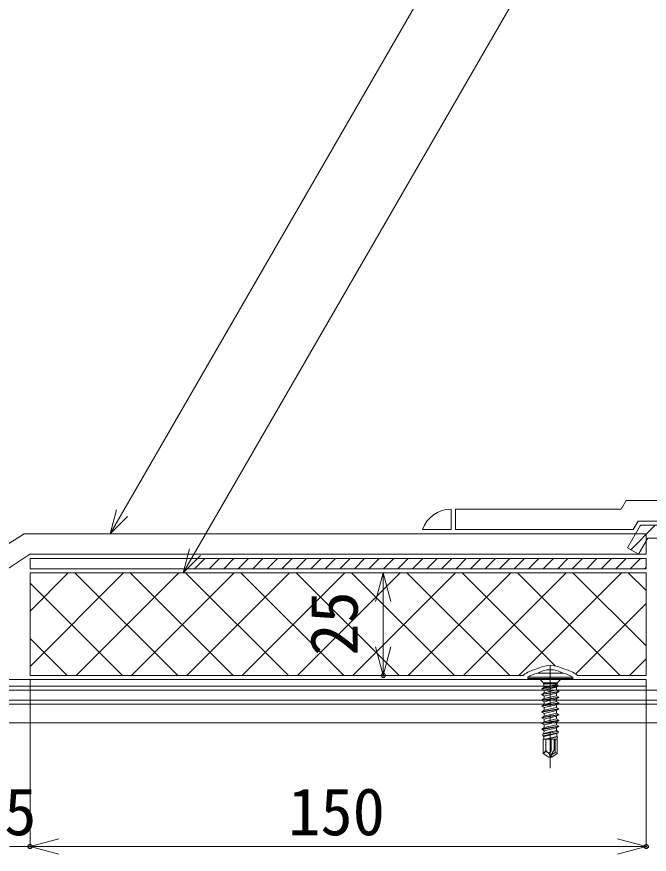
# Model space of a CAD drawing. Units: millimetres, scale not verified. Extents: x -840 to 840, y -594 to 594.
# Drawn here: x -222 to -68.1, y -310.7 to -106.8 of the extents above; entities that cross this region are included whole.
import ezdxf
from ezdxf.enums import TextEntityAlignment as Align

# ---------------------------------------------------------------- set-up
doc = ezdxf.new("R2010")
doc.units = ezdxf.units.MM
doc.header["$LTSCALE"] = 2
doc.header["$PDMODE"] = 32
doc.header["$PDSIZE"] = 1
doc.linetypes.add('CHAIN1', pattern=[8, 5, -1, 1, -1])
doc.linetypes.add('DASHED1', pattern=[1.8, 1.2, -0.6])
for name, color, linetype, lineweight in [('0-0_断熱材', 4, 'Continuous', 9), ('0-5_0', 7, 'Continuous', 9), ('0-8_中心線', 2, 'CHAIN1', 9), ('0-9_鋼材(受け鋼鈑)', 7, 'Continuous', 9), ('0-B_IBｼｰﾄ', 7, 'Continuous', 9), ('0-C_寸法線', 7, 'Continuous', 9), ('0-D_部材(積層鋼板)', 4, 'Continuous', 9), ('0-F_IBリキッド', 7, 'Continuous', 9), ('1-0_部材(ﾋﾞｽ類)', 7, 'Continuous', 9), ('1-4_構築線', 1, 'Continuous', 9)]:
    doc.layers.add(name, color=color, linetype=linetype, lineweight=lineweight)
doc.layers.add('1-1_Defpoints', color=7, linetype='Continuous')
doc.styles.add('ＭＳ ゴシック', font='')
doc.styles.get('ＭＳ ゴシック').set_extended_font_data('MS Gothic')

# ---------------------------------------------------------------- blocks, each defined once
blk = doc.blocks.new('_Open30')
at = {"layer": '0-5_0'}
blk.add_line((0, 0), (-2, 0), dxfattribs=at)
blk.add_lwpolyline([(-2, 0.5359), (0, 0), (-2, -0.5359)], dxfattribs=at)

msp = doc.modelspace()

# ---------------------------------------------------------------- linework, layer by layer
at = {"layer": '0-0_断熱材', "color": 7}
for p, q in [((-218.815, -251.463), (-209.506, -242.154)), ((-218.815, -264.934), (-196.036, -242.154)), ((-182.868, -267.154), (-207.868, -242.154)), ((-207.565, -267.154), (-182.565, -242.154)), ((-169.398, -267.154), (-194.398, -242.154)), ((-194.095, -267.154), (-169.095, -242.154)), ((-155.927, -267.154), (-180.927, -242.154)), ((-180.625, -267.154), (-155.625, -242.154)), ((-142.457, -267.154), (-167.457, -242.154)), ((-167.154, -267.154), (-142.154, -242.154)), ((-128.987, -267.154), (-153.987, -242.154)), ((-153.684, -267.154), (-128.684, -242.154)), ((-115.516, -267.154), (-140.516, -242.154)), ((-140.213, -267.154), (-115.213, -242.154)), ((-102.046, -267.154), (-127.046, -242.154)), ((-126.743, -267.154), (-101.743, -242.154)), ((-90.852, -264.878), (-113.575, -242.154)), ((-113.273, -267.154), (-88.273, -242.154)), ((-75.105, -267.154), (-100.105, -242.154)), ((-99.802, -267.154), (-74.802, -242.154)), ((-68.815, -259.974), (-86.635, -242.154)), ((-68.815, -246.504), (-73.164, -242.154)), ((-196.339, -267.154), (-218.815, -244.678)), ((-85.993, -266.816), (-68.815, -249.637)), ((-209.809, -267.154), (-218.815, -258.148)), ((-72.861, -267.154), (-68.815, -263.108)), ((-98.652, -267.04), (-98.652, -267.154)), ((-85.652, -267.04), (-85.652, -267.154))]:
    msp.add_line(p, q, dxfattribs=at)
for points in [[(-85.652, -267.04), (-85.652, -267.154), (-68.815, -267.154), (-68.815, -242.154), (-218.815, -242.154), (-218.815, -267.154)], [(-98.652, -267.154), (-218.815, -267.154), (-218.815, -242.154), (-68.815, -242.154), (-68.815, -267.154), (-85.652, -267.154)], [(-218.815, -267.154), (-98.652, -267.154), (-98.652, -267.04)]]:
    msp.add_lwpolyline(points, dxfattribs=at)
for centre, radius, start, end in [((-92.152, -272.054), 7.3, 61.32071, 118.67928), ((-92.152, -272.054), 7.3, 61.3207, 118.67928), ((-94.075, -272.982), 7.5, 102.16512, 127.61031), ((-94.075, -272.982), 7.5, 102.16512, 127.61031), ((-90.229, -272.982), 7.5, 52.38969, 77.83486), ((-90.229, -272.982), 7.5, 52.38969, 77.83486)]:
    msp.add_arc(centre, radius, start, end, dxfattribs=at)
at = {"layer": '0-8_中心線'}
msp.add_line((-92.152, -264.804), (-92.152, -289.754), dxfattribs=at)
at = {"layer": '0-9_鋼材(受け鋼鈑)'}
for p, q in [((10.483, -270.754), (-400.815, -270.754)), ((10.483, -273.154), (-403.215, -273.154))]:
    msp.add_line(p, q, dxfattribs=at)
at = {"layer": '0-9_鋼材(受け鋼鈑)', "color": 4}
for p, q in [((10.483, -274.154), (-404.215, -274.154)), ((10.483, -278.654), (-408.715, -278.654))]:
    msp.add_line(p, q, dxfattribs=at)
at = {"layer": '0-9_鋼材(受け鋼鈑)', "color": 2}
msp.add_lwpolyline([(-348.742, -269.754), (-68.815, -269.754), (-68.815, -268.154), (-348.742, -268.154)], close=True, dxfattribs=at)
at = {"layer": '0-B_IBｼｰﾄ'}
for p, q in [((-74.878, -226.654), (-73.685, -224.588)), ((-73.685, -224.588), (-18.881, -224.588)), ((-74.878, -226.654), (-115.264, -226.654)), ((-115.264, -226.654), (-115.264, -231.654)), ((-71.991, -231.654), (-70.798, -229.588)), ((-71.991, -231.654), (-115.264, -231.654)), ((-220.283, -232.654), (-225.728, -236.154)), ((-220.283, -232.654), (-71.414, -232.654)), ((-68.815, -237.654), (-68.815, -234.487)), ((-218.827, -237.662), (-224.259, -241.154)), ((-218.8, -237.654), (-68.815, -237.654))]:
    msp.add_line(p, q, dxfattribs=at)
at = {"layer": '0-B_IBｼｰﾄ', "color": 134, "linetype": 'DASHED1'}
for p in [(-71.414, -232.654), (-68.815, -234.487)]:
    msp.add_line(p, (-68.815, -232.654), dxfattribs=at)
at = {"layer": '0-B_IBｼｰﾄ'}
msp.add_lwpolyline([(-70.798, -229.588), (-20.22, -229.588), (-13.004, -233.754)], dxfattribs=at)
msp.add_arc((-218.8, -237.704), 0.05, 90, 122.73742, dxfattribs=at)
at = {"layer": '0-C_寸法線'}
for p, q in [((-199.308, -232.654), (-50.794, 24.582)), ((-181.526, -242.154), (-50.794, -15.718)), ((-142.815, -242.154), (-132.815, -242.154)), ((-132.815, -249.154), (-132.815, -260.154)), ((-218.815, -268.154), (-218.815, -308.804)), ((-218.815, -268.154), (-218.815, -308.804)), ((-142.815, -267.154), (-132.815, -267.154)), ((-68.815, -268.154), (-68.815, -308.804)), ((-223.815, -308.804), (-218.815, -308.804)), ((-211.815, -308.804), (-75.815, -308.804))]:
    msp.add_line(p, q, dxfattribs=at)
for points in [[(-195.065, -228.412), (-199.308, -232.654), (-197.755, -226.859)], [(-177.283, -237.912), (-181.526, -242.154), (-179.973, -236.359)]]:
    msp.add_lwpolyline(points, dxfattribs=at)
at = {"layer": '0-D_部材(積層鋼板)'}
for p, q in [((-72.565, -236.545), (-66.608, -230.588)), ((-70.325, -230.769), (-70.144, -230.588)), ((-178.745, -241.154), (-176.245, -238.654)), ((-175.21, -241.154), (-172.71, -238.654)), ((-171.674, -241.154), (-169.174, -238.654)), ((-168.139, -241.154), (-165.639, -238.654)), ((-164.603, -241.154), (-162.103, -238.654)), ((-161.068, -241.154), (-158.568, -238.654)), ((-157.532, -241.154), (-155.032, -238.654)), ((-153.997, -241.154), (-151.497, -238.654)), ((-150.461, -241.154), (-147.961, -238.654)), ((-146.925, -241.154), (-144.425, -238.654)), ((-143.39, -241.154), (-140.89, -238.654)), ((-139.854, -241.154), (-137.354, -238.654)), ((-136.319, -241.154), (-133.819, -238.654)), ((-132.783, -241.154), (-130.283, -238.654)), ((-129.248, -241.154), (-126.748, -238.654)), ((-125.712, -241.154), (-123.212, -238.654)), ((-122.177, -241.154), (-119.677, -238.654)), ((-118.641, -241.154), (-116.141, -238.654)), ((-115.106, -241.154), (-112.606, -238.654)), ((-111.57, -241.154), (-109.07, -238.654)), ((-108.035, -241.154), (-105.535, -238.654)), ((-104.499, -241.154), (-101.999, -238.654)), ((-100.964, -241.154), (-98.464, -238.654)), ((-97.428, -241.154), (-94.928, -238.654)), ((-93.892, -241.154), (-91.392, -238.654)), ((-90.357, -241.154), (-87.857, -238.654)), ((-86.821, -241.154), (-84.321, -238.654)), ((-83.286, -241.154), (-80.786, -238.654)), ((-79.75, -241.154), (-77.25, -238.654)), ((-76.215, -241.154), (-73.715, -238.654)), ((-72.679, -241.154), (-70.179, -238.654)), ((-69.144, -241.154), (-68.815, -240.825))]:
    msp.add_line(p, q, dxfattribs=at)
at = {"layer": '0-D_部材(積層鋼板)', "color": 7}
msp.add_line((-218.815, -241.154), (-68.815, -241.154), dxfattribs=at)
at = {"layer": '0-D_部材(積層鋼板)'}
for points in [[(-47.987, -233.335), (-50.734, -230.588), (-50.734, -230.588), (-70.22, -230.588), (-73.386, -236.071), (-70.644, -237.654), (-68.392, -233.754), (-47.987, -233.754)], [(-68.815, -241.154), (-68.815, -238.654), (-178.026, -238.654), (-177.283, -237.912), (-181.526, -242.154), (-180.526, -241.154)]]:
    msp.add_lwpolyline(points, close=True, dxfattribs=at)
at = {"layer": '0-D_部材(積層鋼板)', "color": 7}
msp.add_lwpolyline([(-73.386, -236.071), (-70.22, -230.588), (-20.22, -230.588), (-20.22, -233.754), (-68.392, -233.754), (-70.644, -237.654)], close=True, dxfattribs=at)
msp.add_lwpolyline([(-218.815, -241.154), (-218.815, -238.654), (-68.815, -238.654), (-68.815, -241.154)], dxfattribs=at)
at = {"layer": '0-F_IBリキッド'}
for p in [(-116.264, -226.654), (-123.264, -231.654)]:
    msp.add_line(p, (-116.264, -231.654), dxfattribs=at)
msp.add_arc((-116.264, -234.054), 7.4, 90, 161.07536, dxfattribs=at)
at = {"layer": '1-0_部材(ﾋﾞｽ類)'}
for p, q in [((-89.002, -266.598), (-95.302, -266.598)), ((-97.652, -267.554), (-97.652, -267.854)), ((-97.652, -267.554), (-86.652, -267.554)), ((-97.652, -267.854), (-86.652, -267.854)), ((-97.652, -267.854), (-97.295, -268.154)), ((-97.295, -268.154), (-87.01, -268.154)), ((-94.486, -268.301), (-93.978, -268.808)), ((-93.832, -268.954), (-90.472, -268.954)), ((-93.832, -268.954), (-90.472, -268.954)), ((-90.326, -268.808), (-89.818, -268.301)), ((-86.652, -267.854), (-87.01, -268.154)), ((-86.652, -267.554), (-86.652, -267.854)), ((-94.227, -270.314), (-90.329, -269.464)), ((-94.227, -270.414), (-90.235, -269.801)), ((-94.227, -270.314), (-93.678, -269.997)), ((-94.227, -270.314), (-94.227, -270.414)), ((-94.227, -270.414), (-93.652, -270.746)), ((-94.227, -271.724), (-90.077, -271.019)), ((-94.227, -271.824), (-90.077, -271.119)), ((-93.832, -269.161), (-93.727, -269.293)), ((-90.472, -269.161), (-93.832, -269.161)), ((-93.153, -269.161), (-93.727, -269.293)), ((-93.727, -269.293), (-93.678, -269.997)), ((-90.579, -269.32), (-93.678, -269.997)), ((-92.027, -270.364), (-93.652, -270.746)), ((-90.652, -270.687), (-93.652, -271.392)), ((-93.652, -270.746), (-93.652, -271.392)), ((-92.027, -270.364), (-90.629, -270.028)), ((-90.629, -270.028), (-90.652, -270.364)), ((-90.652, -270.364), (-90.652, -270.687)), ((-90.077, -271.019), (-90.652, -270.687)), ((-90.077, -271.119), (-90.652, -271.451)), ((-90.235, -269.801), (-90.629, -270.028)), ((-90.568, -269.161), (-90.579, -269.32)), ((-90.329, -269.464), (-90.579, -269.32)), ((-90.329, -269.464), (-90.235, -269.801)), ((-90.077, -271.019), (-90.077, -271.119)), ((-94.227, -271.724), (-93.652, -271.392)), ((-94.227, -271.724), (-94.227, -271.824)), ((-94.227, -271.824), (-93.652, -272.156)), ((-94.227, -273.134), (-90.077, -272.429)), ((-94.227, -273.234), (-90.077, -272.529)), ((-94.227, -273.134), (-93.652, -272.802)), ((-94.227, -273.134), (-94.227, -273.234)), ((-90.652, -271.451), (-93.652, -272.156)), ((-90.652, -272.097), (-93.652, -272.802)), ((-93.652, -272.156), (-93.652, -272.802)), ((-90.652, -272.861), (-93.652, -273.566)), ((-90.652, -271.451), (-90.652, -272.097)), ((-90.077, -272.429), (-90.652, -272.097)), ((-90.077, -272.529), (-90.652, -272.861)), ((-90.652, -272.861), (-90.652, -273.507)), ((-90.077, -272.429), (-90.077, -272.529)), ((-94.227, -273.234), (-93.652, -273.566)), ((-94.227, -274.544), (-90.077, -273.839)), ((-94.227, -274.644), (-90.077, -273.939)), ((-94.227, -274.544), (-93.652, -274.212)), ((-94.227, -274.544), (-94.227, -274.644)), ((-94.227, -274.644), (-93.652, -274.976)), ((-94.227, -275.954), (-90.077, -275.249)), ((-90.652, -273.507), (-93.652, -274.212)), ((-93.652, -273.566), (-93.652, -274.212)), ((-90.652, -274.271), (-93.652, -274.976)), ((-90.652, -274.917), (-93.652, -275.622)), ((-93.652, -274.976), (-93.652, -275.622)), ((-90.077, -273.839), (-90.652, -273.507)), ((-90.077, -273.939), (-90.652, -274.271)), ((-90.652, -274.271), (-90.652, -274.917)), ((-90.077, -275.249), (-90.652, -274.917)), ((-90.077, -273.839), (-90.077, -273.939)), ((-90.077, -275.249), (-90.077, -275.349)), ((-94.227, -276.054), (-90.077, -275.349)), ((-94.227, -275.954), (-93.652, -275.622)), ((-94.227, -275.954), (-94.227, -276.054)), ((-94.227, -276.054), (-93.652, -276.386)), ((-94.227, -277.364), (-90.077, -276.659)), ((-94.227, -277.464), (-90.077, -276.759)), ((-94.227, -277.364), (-93.652, -277.032)), ((-90.652, -275.681), (-93.652, -276.386)), ((-90.652, -276.327), (-93.652, -277.032)), ((-93.652, -276.386), (-93.652, -277.032)), ((-90.652, -277.091), (-93.652, -277.796)), ((-90.077, -275.349), (-90.652, -275.681)), ((-90.652, -275.681), (-90.652, -276.327)), ((-90.077, -276.659), (-90.652, -276.327)), ((-90.077, -276.759), (-90.652, -277.091)), ((-90.652, -277.091), (-90.652, -277.737)), ((-90.077, -276.659), (-90.077, -276.759)), ((-94.227, -277.364), (-94.227, -277.464)), ((-94.227, -277.464), (-93.652, -277.796)), ((-94.227, -278.774), (-90.077, -278.069)), ((-94.227, -278.874), (-90.077, -278.169)), ((-94.227, -278.774), (-93.652, -278.442)), ((-94.227, -278.774), (-94.227, -278.874)), ((-94.227, -278.874), (-93.652, -279.206)), ((-90.652, -277.737), (-93.652, -278.442)), ((-93.652, -277.796), (-93.652, -278.442)), ((-90.652, -278.501), (-93.652, -279.206)), ((-90.652, -279.147), (-93.652, -279.852)), ((-93.652, -279.834), (-93.652, -279.206)), ((-90.077, -278.069), (-90.652, -277.737)), ((-90.077, -278.169), (-90.652, -278.501)), ((-90.652, -278.501), (-90.652, -279.147)), ((-90.077, -279.479), (-90.652, -279.147)), ((-90.077, -278.069), (-90.077, -278.169)), ((-94.184, -280.159), (-90.077, -279.479)), ((-94.184, -280.159), (-93.652, -279.852)), ((-94.184, -280.159), (-94.162, -280.322)), ((-94.162, -280.322), (-90.077, -279.579)), ((-94.162, -280.322), (-93.679, -280.601)), ((-94.01, -281.469), (-90.207, -280.814)), ((-94.01, -281.469), (-93.703, -281.292)), ((-93.959, -281.849), (-90.243, -281.085)), ((-90.601, -281.292), (-93.727, -281.983)), ((-90.626, -280.572), (-93.703, -281.292)), ((-93.679, -280.601), (-93.703, -281.292)), ((-90.649, -279.91), (-93.679, -280.601)), ((-93.652, -279.834), (-93.652, -279.852)), ((-90.077, -279.579), (-90.649, -279.91)), ((-90.649, -279.91), (-90.626, -280.572)), ((-90.207, -280.814), (-90.626, -280.572)), ((-90.243, -281.085), (-90.601, -281.292)), ((-90.601, -281.292), (-90.576, -282.011)), ((-90.207, -280.814), (-90.243, -281.085)), ((-90.077, -279.479), (-90.077, -279.579)), ((-94.01, -281.469), (-93.959, -281.849)), ((-93.959, -281.849), (-93.727, -281.983)), ((-93.852, -282.654), (-93.852, -286.137)), ((-90.452, -282.654), (-93.852, -282.654)), ((-93.727, -281.983), (-93.751, -282.654)), ((-90.576, -282.011), (-93.416, -282.654)), ((-93.252, -285.101), (-93.252, -282.654)), ((-93.182, -282.654), (-90.381, -282.124)), ((-91.952, -285.491), (-91.952, -282.654)), ((-91.252, -285.249), (-91.252, -282.654)), ((-90.952, -285.876), (-90.952, -282.654)), ((-90.627, -282.654), (-90.447, -282.613)), ((-90.381, -282.124), (-90.576, -282.011)), ((-90.447, -282.613), (-90.519, -282.654)), ((-90.452, -282.654), (-90.452, -286.137)), ((-90.381, -282.124), (-90.447, -282.613)), ((-91.252, -285.249), (-92.064, -286.655)), ((-93.604, -285.906), (-93.852, -286.137)), ((-92.859, -285.855), (-92.791, -285.903)), ((-92.25, -286.713), (-92.152, -287.154)), ((-92.064, -286.655), (-92.152, -287.154)), ((-92.152, -287.154), (-91.791, -287.074)), ((-92.102, -285.75), (-91.952, -285.491)), ((-92.064, -286.655), (-90.952, -285.876)), ((-91.791, -287.074), (-92.064, -286.655)), ((-91.791, -287.074), (-90.452, -286.137)), ((-90.952, -285.876), (-90.452, -286.137))]:
    msp.add_line(p, q, dxfattribs=at)
msp.add_lwpolyline([(-93.852, -286.137), (-92.513, -287.074), (-92.152, -287.154)], dxfattribs=at)
for centre, radius, start, end in [((-94.075, -272.982), 6.5, 100.88238, 123.38979), ((-92.152, -272.054), 6.3, 60.00001, 119.99999), ((-90.229, -272.982), 6.5, 56.61021, 79.11762), ((-94.839, -268.654), 0.5, 45, 90), ((-94.332, -269.161), 0.5, 360, 45), ((-89.972, -269.161), 0.5, 135, 180), ((-89.465, -268.654), 0.5, 90, 135), ((-94.351, -285.101), 1.099, 312.84567, 0), ((-92.331, -285.101), 0.921, 180, 235), ((-93.2, -286.341), 0.594, 55, 132.84567), ((-92.516, -285.511), 0.479, 235, 330), ((-93.562, -287.004), 1.344, 12.5, 55), ((-90.938, -286.422), 1.344, 150, 192.5)]:
    msp.add_arc(centre, radius, start, end, dxfattribs=at)
at = {"layer": '1-1_Defpoints'}
for p in [(-132.815, -267.154), (-218.815, -308.804), (-68.815, -308.804)]:
    msp.add_point(p, dxfattribs=at)
at = {"layer": '1-4_構築線'}
msp.add_line((-67.815, -270.754), (-348.742, -270.754), dxfattribs=at)

# ---------------------------------------------------------------- block references
at = {"layer": '0-C_寸法線', "xscale": 3.5, "yscale": 3.5}
for p, rotation in [((-132.815, -242.154), 90), ((-132.815, -267.154), 270), ((-218.815, -308.804), 180)]:
    msp.add_blockref('_Open30', p, dxfattribs=dict(at, rotation=rotation))
msp.add_blockref('_Open30', (-68.815, -308.804), dxfattribs=at)

# ---------------------------------------------------------------- texts
at = {"layer": '0-C_寸法線', "style": 'ＭＳ ゴシック'}
msp.add_text('25', height=11.54, rotation=90, dxfattribs=at).set_placement((-135.597, -262.358), align=Align.BOTTOM_LEFT)
for s, p in [('5', (-225.089, -309.523)), ('150', (-155.971, -309.523))]:
    msp.add_text(s, height=11.54, dxfattribs=at).set_placement(p, align=Align.BOTTOM_LEFT)

doc.saveas('drawing.dxf')
